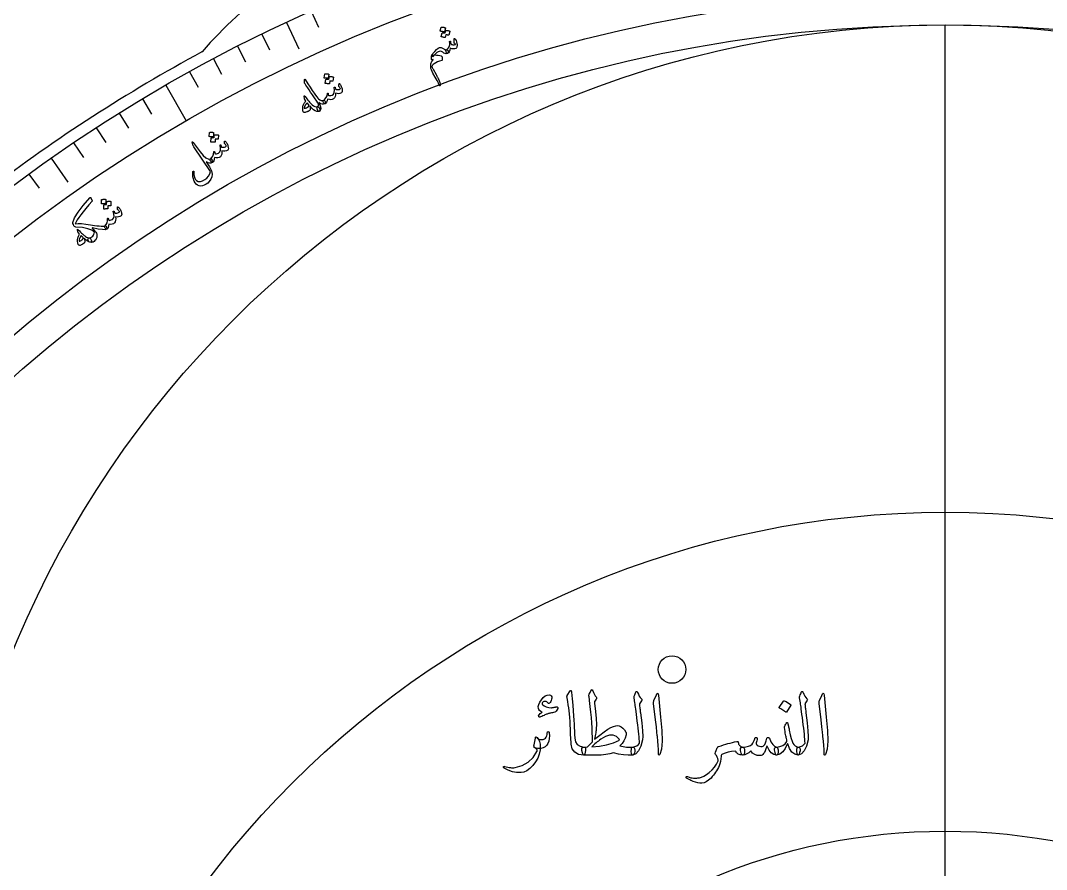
# Model space of a CAD drawing. Header units: millimetres. Extents: x -91 to 91, y -91 to 116.
# Drawn here: x -53.7 to 5.9, y 32.9 to 82.2 of the extents above; entities that cross this region are included whole.
import ezdxf

# ---------------------------------------------------------------- set-up
doc = ezdxf.new("R2010")
doc.units = ezdxf.units.MM
for name, color, linetype in [('CUT_OUTER', 1, 'Continuous'), ('ENGRAVE', 7, 'Continuous'), ('ENGRAVE_FINE', 8, 'Continuous'), ('TEXT', 5, 'Continuous')]:
    doc.layers.add(name, color=color, linetype=linetype)

msp = doc.modelspace()

# ---------------------------------------------------------------- linework, layer by layer
at = {"layer": 'CUT_OUTER'}
msp.add_lwpolyline([(-43.1771, 80.3324), (-43.1645, 80.3409), (-43.1528, 80.3506)], dxfattribs=at)
for centre, radius, start, end in [((-24.3827, 64.0865), 24.8362, 126.048222, 139.091352), ((1.782, -2.8748), 94.5767, 118.383549, 127.30223)]:
    msp.add_arc(centre, radius, start, end, dxfattribs=at)
at = {"layer": 'ENGRAVE'}
for points in [[(-38.2621, 82.0534), (-37.543, 80.5111)], [(0, -81.9), (0, 81.9)], [(0, -81.9), (0, 81.9)], [(-45.268, 78.4064), (-44.0768, 76.3432)], [(-51.9293, 74.1627), (-50.9532, 72.7687)]]:
    msp.add_lwpolyline(points, dxfattribs=at)
for centre, radius in [((0, 0), 90.5359), ((0, 0), 88.1535), ((0, 0), 83.7291), ((0, 0), 81.9), ((0, 23.4034), 58.4966), ((0, 0), 53.6109), ((-15.8684, 44.4789), 0.8), ((0, 0), 35.0931)]:
    msp.add_circle(centre, radius, dxfattribs=at)
at = {"layer": 'ENGRAVE_FINE'}
for points in [[(-36.8243, 82.7087), (-36.409, 81.7759)], [(-39.6883, 81.3731), (-39.2407, 80.4554)], [(-41.1024, 80.6681), (-40.6389, 79.7583)], [(-42.504, 79.9385), (-42.0247, 79.0369)], [(-43.8927, 79.1845), (-43.3977, 78.2915)], [(-46.6294, 77.6044), (-46.1036, 76.7292)], [(-47.9767, 76.7788), (-47.4357, 75.9129)], [(-49.3094, 75.9298), (-48.7533, 75.0735)], [(-50.627, 75.0577), (-50.0561, 74.2112)], [(-53.2157, 73.2451), (-52.6155, 72.4191)]]:
    msp.add_lwpolyline(points, dxfattribs=at)
at = {"layer": 'TEXT'}
for points in [[(-29.2686, 81.7672), (-29.2666, 81.7713), (-29.263, 81.7746), (-29.2578, 81.7771), (-29.2509, 81.7789), (-29.2238, 81.7786), (-29.1972, 81.7772), (-29.1711, 81.7745), (-29.1453, 81.7707), (-29.1198, 81.7656), (-29.0944, 81.7591), (-29.069, 81.7513), (-29.0436, 81.7421), (-29.0367, 81.7379), (-29.0323, 81.7332), (-29.0304, 81.728), (-29.0311, 81.7222), (-29.0824, 81.4986), (-29.0855, 81.4938), (-29.0908, 81.4915), (-29.0984, 81.4919), (-29.1083, 81.4947), (-29.1168, 81.4971), (-29.1301, 81.5005), (-29.1482, 81.5048), (-29.1711, 81.5101), (-29.1991, 81.5163), (-29.2324, 81.5233), (-29.2712, 81.531), (-29.3154, 81.5395), (-29.3215, 81.5413), (-29.3253, 81.5441), (-29.3265, 81.5477), (-29.3254, 81.5521)], [(-29.0124, 81.5776), (-29.0104, 81.5816), (-29.0068, 81.5849), (-29.0016, 81.5875), (-28.9947, 81.5892), (-28.9678, 81.5889), (-28.9412, 81.5873), (-28.9151, 81.5846), (-28.8895, 81.5807), (-28.8641, 81.5755), (-28.8387, 81.5689), (-28.8134, 81.561), (-28.7881, 81.5518), (-28.7825, 81.5481), (-28.779, 81.5435), (-28.7775, 81.5378), (-28.778, 81.531), (-28.8295, 81.3076), (-28.8318, 81.3041), (-28.8365, 81.3025), (-28.8435, 81.3027), (-28.8529, 81.3047), (-28.8591, 81.3062), (-28.8688, 81.3085), (-28.8821, 81.3116), (-28.8988, 81.3154), (-28.919, 81.3199), (-28.9426, 81.3248), (-28.9696, 81.3303), (-29, 81.3361), (-29.0364, 81.1718), (-29.0395, 81.167), (-29.0448, 81.1647), (-29.0524, 81.1651), (-29.0622, 81.168), (-29.0707, 81.1703), (-29.084, 81.1737), (-29.102, 81.178), (-29.1248, 81.1834), (-29.1527, 81.1896), (-29.186, 81.1966), (-29.2247, 81.2043), (-29.2687, 81.2128), (-29.2738, 81.215), (-29.2767, 81.218), (-29.2776, 81.2218), (-29.2763, 81.2263), (-29.2201, 81.4412), (-29.2181, 81.4453), (-29.2145, 81.4486), (-29.2093, 81.4512), (-29.2024, 81.453), (-29.1834, 81.4528), (-29.1643, 81.4521), (-29.1452, 81.4509), (-29.1261, 81.4492), (-29.1071, 81.4468), (-29.0883, 81.4435), (-29.0697, 81.4392), (-29.0512, 81.4341)], [(-28.5254, 81.0911), (-28.5247, 81.1022), (-28.5214, 81.1087), (-28.5155, 81.1108), (-28.5071, 81.1084), (-28.4539, 81.0694), (-28.4112, 81.0085), (-28.3792, 80.9257), (-28.3576, 80.821), (-28.3534, 80.7741), (-28.3529, 80.7289), (-28.3559, 80.6855), (-28.3627, 80.6439), (-28.3725, 80.6058), (-28.3833, 80.5766), (-28.3952, 80.556), (-28.4082, 80.5442), (-28.4893, 80.5179), (-28.5728, 80.5116), (-28.6587, 80.5253), (-28.7471, 80.559), (-28.7705, 80.4406), (-28.8055, 80.3495), (-28.8522, 80.2856), (-28.9106, 80.2489), (-28.9208, 80.2488), (-28.9324, 80.2552), (-28.9453, 80.2683), (-28.9597, 80.288), (-28.9945, 80.3541), (-29.0108, 80.4055), (-29.0087, 80.4423), (-28.9882, 80.4644), (-28.929, 80.498), (-28.8799, 80.5364), (-28.841, 80.5796), (-28.8121, 80.6276), (-28.7924, 80.6845), (-28.781, 80.7542), (-28.7779, 80.8369), (-28.783, 80.9325), (-28.7822, 80.9445), (-28.7784, 80.9537), (-28.7716, 80.9604), (-28.7618, 80.9643), (-28.7508, 80.9651), (-28.7424, 80.9611), (-28.7368, 80.9525), (-28.734, 80.9391), (-28.7269, 80.8875), (-28.7193, 80.8464), (-28.711, 80.8161), (-28.7022, 80.7965), (-28.6897, 80.7842), (-28.6698, 80.7736), (-28.6423, 80.7646), (-28.6073, 80.7572), (-28.5669, 80.7535), (-28.5255, 80.7545), (-28.483, 80.7602), (-28.4395, 80.7706), (-28.4394, 80.7706), (-28.4389, 80.7708), (-28.4382, 80.7711), (-28.4371, 80.7714), (-28.4363, 80.7743), (-28.4377, 80.7787), (-28.4413, 80.7846), (-28.4472, 80.7922), (-28.4566, 80.8017), (-28.4708, 80.8135), (-28.49, 80.8277), (-28.514, 80.8442), (-28.5183, 80.8472), (-28.5214, 80.8517), (-28.5233, 80.8576), (-28.524, 80.8649)], [(-29.3743, 80.5898), (-29.3273, 80.5962), (-29.2703, 80.585), (-29.2031, 80.556), (-29.1259, 80.5094), (-29.0859, 80.4855), (-29.0508, 80.4696), (-29.0206, 80.4617), (-28.9954, 80.4618), (-28.9347, 80.4603), (-28.8949, 80.4317), (-28.876, 80.3759), (-28.8781, 80.2931), (-28.882, 80.2774), (-28.89, 80.2644), (-28.9019, 80.2541), (-28.9177, 80.2463), (-28.9791, 80.235), (-29.0441, 80.244), (-29.1128, 80.2732), (-29.1852, 80.3228), (-29.2485, 80.3619), (-29.3152, 80.3777), (-29.3853, 80.3702), (-29.4587, 80.3394), (-29.495, 80.318), (-29.5297, 80.2944), (-29.5627, 80.2687), (-29.5942, 80.2408), (-29.6236, 80.2109), (-29.6508, 80.1792), (-29.6758, 80.1455), (-29.6986, 80.1099), (-29.7202, 80.0819), (-29.7427, 80.065), (-29.766, 80.0595), (-29.7901, 80.0651), (-29.8124, 80.0773), (-29.8271, 80.09), (-29.8342, 80.1032), (-29.8337, 80.1168), (-29.8259, 80.1356), (-29.8106, 80.162), (-29.7875, 80.196), (-29.7567, 80.2377), (-29.6497, 80.3699), (-29.5502, 80.4726), (-29.4583, 80.5459), (-29.3743, 80.5898)], [(-29.8426, 79.9233), (-29.8425, 80.0007), (-29.8396, 80.0602), (-29.8341, 80.1017), (-29.8259, 80.1251), (-29.8051, 80.1396), (-29.7656, 80.1502), (-29.7073, 80.1569), (-29.6304, 80.1596), (-29.5404, 80.1569), (-29.4509, 80.1471), (-29.3619, 80.1303), (-29.2735, 80.1064), (-29.2497, 80.0958), (-29.2326, 80.0793), (-29.2221, 80.0571), (-29.2183, 80.029), (-29.2168, 80.0001), (-29.2158, 79.9744), (-29.2153, 79.9519), (-29.2153, 79.9325), (-29.2156, 79.9167), (-29.2159, 79.9046), (-29.2162, 79.8962), (-29.2165, 79.8915), (-29.2196, 79.8692), (-29.2256, 79.8522), (-29.2346, 79.8406), (-29.2466, 79.8344), (-29.3739, 79.8003), (-29.4899, 79.7577), (-29.5947, 79.7065), (-29.6882, 79.6468), (-29.7369, 79.6089), (-29.7762, 79.5705), (-29.8061, 79.5314), (-29.8267, 79.4917), (-29.8254, 79.4859), (-29.8216, 79.4763), (-29.8155, 79.4631), (-29.8069, 79.4461), (-29.796, 79.4255), (-29.7827, 79.4012), (-29.767, 79.3732), (-29.7489, 79.3415), (-29.5704, 79.0224), (-29.5449, 78.9781), (-29.5213, 78.9366), (-29.4995, 78.8979), (-29.4797, 78.8621), (-29.462, 78.8292), (-29.4466, 78.7994), (-29.4335, 78.7726), (-29.4228, 78.7489), (-29.3838, 78.6556), (-29.3547, 78.5685), (-29.3356, 78.4875), (-29.3263, 78.4127), (-29.3281, 78.3979), (-29.3325, 78.3866), (-29.3395, 78.3787), (-29.3491, 78.3743), (-29.3637, 78.3744), (-29.3765, 78.3837), (-29.3874, 78.4022), (-29.3965, 78.4299), (-29.4352, 78.5314), (-29.5081, 78.6782), (-29.6155, 78.8701), (-29.7574, 79.1072), (-29.8076, 79.2019), (-29.845, 79.2918), (-29.8695, 79.3771), (-29.8812, 79.4577), (-29.8829, 79.4953), (-29.8833, 79.5313), (-29.8824, 79.5655), (-29.8801, 79.5981), (-29.8765, 79.6288), (-29.8714, 79.6574), (-29.8648, 79.6841), (-29.8569, 79.7087), (-29.8463, 79.7325), (-29.8344, 79.7559), (-29.8211, 79.7787), (-29.8064, 79.801), (-29.7906, 79.8228), (-29.7737, 79.8444), (-29.7559, 79.8656), (-29.7371, 79.8866), (-29.7391, 79.8872), (-29.7416, 79.8876), (-29.7447, 79.8878), (-29.7484, 79.8878), (-29.7527, 79.8876), (-29.7576, 79.8871), (-29.7631, 79.8864), (-29.7691, 79.8855), (-29.7748, 79.886), (-29.7806, 79.8863), (-29.7864, 79.8864), (-29.7924, 79.8863), (-29.7985, 79.8862), (-29.8048, 79.8861), (-29.8113, 79.8862), (-29.818, 79.8863), (-29.8289, 79.8892), (-29.8366, 79.8963), (-29.8412, 79.9077), (-29.8426, 79.9233)], [(-36.4757, 77.0462), (-36.4831, 77.0916), (-36.4826, 77.126), (-36.4741, 77.1494), (-36.4575, 77.1618), (-36.4316, 77.1717), (-36.412, 77.1826), (-36.3988, 77.1942), (-36.3919, 77.2068), (-36.3908, 77.2511), (-36.4082, 77.3096), (-36.4441, 77.3822), (-36.4986, 77.4688), (-36.6337, 77.6679), (-36.7539, 77.8451), (-36.8592, 78.0005), (-36.9495, 78.1341), (-37.025, 78.2458), (-37.0858, 78.3357), (-37.1317, 78.4037), (-37.1629, 78.4498), (-37.182, 78.481), (-37.1962, 78.508), (-37.2055, 78.5305), (-37.2098, 78.5487), (-37.2151, 78.6926), (-37.2082, 78.7294), (-37.1983, 78.7477), (-37.1852, 78.7473), (-37.1691, 78.7284), (-37.0172, 78.4915), (-36.8813, 78.2827), (-36.7614, 78.1021), (-36.6573, 77.9497), (-36.5694, 77.8252), (-36.4977, 77.7284), (-36.4422, 77.6593), (-36.4029, 77.6179), (-36.3224, 77.5572), (-36.2478, 77.5219), (-36.1792, 77.5118), (-36.1164, 77.527), (-36.0965, 77.5316), (-36.0758, 77.527), (-36.0544, 77.5133), (-36.0322, 77.4904), (-36.0158, 77.4674), (-36.0037, 77.4426), (-35.9961, 77.4162), (-35.993, 77.388), (-35.9944, 77.3628), (-35.9993, 77.3429), (-36.0077, 77.3285), (-36.0197, 77.3194), (-36.1061, 77.2942), (-36.1954, 77.2977), (-36.2878, 77.3299), (-36.3833, 77.3909), (-36.3076, 77.2152), (-36.2735, 77.0755), (-36.281, 76.9718), (-36.3301, 76.9039), (-36.3463, 76.8938), (-36.3615, 76.8877), (-36.3758, 76.8855), (-36.3892, 76.8872), (-36.4043, 76.8936), (-36.418, 76.9053), (-36.4303, 76.9221), (-36.4413, 76.9442), (-36.4461, 76.9573), (-36.4509, 76.9703), (-36.4556, 76.9831), (-36.4602, 76.9958), (-36.4646, 77.0084), (-36.4686, 77.021), (-36.4723, 77.0336), (-36.4757, 77.0462)], [(-36.0418, 79.0579), (-36.0402, 79.0621), (-36.0368, 79.0657), (-36.0318, 79.0687), (-36.0251, 79.0711), (-35.9981, 79.073), (-35.9715, 79.0738), (-35.9452, 79.0734), (-35.9192, 79.0717), (-35.8934, 79.0688), (-35.8675, 79.0644), (-35.8415, 79.0588), (-35.8154, 79.0517), (-35.8081, 79.0482), (-35.8034, 79.0439), (-35.8011, 79.0388), (-35.8012, 79.033), (-35.8337, 78.8058), (-35.8364, 78.8008), (-35.8415, 78.7981), (-35.8491, 78.7978), (-35.8592, 78.7998), (-35.8679, 78.8015), (-35.8814, 78.8037), (-35.8998, 78.8065), (-35.9231, 78.8099), (-35.9515, 78.8137), (-35.9853, 78.8179), (-36.0246, 78.8223), (-36.0694, 78.827), (-36.0757, 78.8283), (-36.0796, 78.8307), (-36.0812, 78.8342), (-36.0804, 78.8388)], [(-35.7705, 78.8904), (-35.7689, 78.8947), (-35.7656, 78.8983), (-35.7606, 78.9012), (-35.7539, 78.9036), (-35.727, 78.9054), (-35.7004, 78.9061), (-35.6742, 78.9056), (-35.6483, 78.9039), (-35.6225, 78.9008), (-35.5967, 78.8964), (-35.5707, 78.8907), (-35.5447, 78.8836), (-35.5389, 78.8804), (-35.535, 78.8761), (-35.533, 78.8705), (-35.533, 78.8637), (-35.5656, 78.6368), (-35.5676, 78.6331), (-35.5721, 78.6311), (-35.5791, 78.6307), (-35.5886, 78.632), (-35.595, 78.6329), (-35.6049, 78.6344), (-35.6183, 78.6363), (-35.6353, 78.6388), (-35.6558, 78.6415), (-35.6797, 78.6445), (-35.7071, 78.6476), (-35.7379, 78.6509), (-35.7605, 78.484), (-35.7631, 78.479), (-35.7682, 78.4763), (-35.7758, 78.476), (-35.7859, 78.4781), (-35.7945, 78.4797), (-35.808, 78.4819), (-35.8264, 78.4848), (-35.8496, 78.4882), (-35.8779, 78.492), (-35.9117, 78.4962), (-35.9509, 78.5006), (-35.9955, 78.5054), (-36.0007, 78.5072), (-36.0039, 78.5099), (-36.0051, 78.5136), (-36.0042, 78.5182), (-35.9661, 78.7371), (-35.9645, 78.7413), (-35.9612, 78.7449), (-35.9562, 78.7479), (-35.9495, 78.7503), (-35.9305, 78.7517), (-35.9114, 78.7526), (-35.8923, 78.753), (-35.8731, 78.7529), (-35.854, 78.7521), (-35.8349, 78.7504), (-35.816, 78.7477), (-35.7972, 78.7442)], [(-35.2024, 78.4905), (-35.1989, 78.4963), (-35.1924, 78.4978), (-35.183, 78.4951), (-35.1706, 78.4881), (-35.1543, 78.4741), (-35.1368, 78.4516), (-35.1179, 78.4207), (-35.0976, 78.3813), (-35.0763, 78.3358), (-35.0588, 78.29), (-35.0449, 78.2439), (-35.0348, 78.1975), (-35.0236, 78.1035), (-35.0257, 78.0314), (-35.0411, 77.9813), (-35.0698, 77.953), (-35.1533, 77.9212), (-35.2382, 77.9085), (-35.3246, 77.9149), (-35.4124, 77.9406), (-35.4168, 77.8353), (-35.4378, 77.7452), (-35.4753, 77.6702), (-35.5294, 77.6103), (-35.5971, 77.5716), (-35.6768, 77.5566), (-35.7686, 77.5655), (-35.8725, 77.5981), (-35.8967, 77.4949), (-35.9296, 77.4139), (-35.9714, 77.355), (-36.022, 77.3183), (-36.0361, 77.3195), (-36.0556, 77.3335), (-36.0805, 77.3606), (-36.1106, 77.4005), (-36.1345, 77.4428), (-36.1439, 77.4777), (-36.1386, 77.5055), (-36.1187, 77.5259), (-36.0238, 77.5994), (-35.9525, 77.6894), (-35.9049, 77.7961), (-35.8808, 77.9194), (-35.8796, 77.9261), (-35.8773, 77.9316), (-35.8741, 77.9357), (-35.87, 77.9384), (-35.8642, 77.9404), (-35.8585, 77.9409), (-35.8528, 77.94), (-35.8472, 77.9377), (-35.8393, 77.9263), (-35.8347, 77.9028), (-35.8333, 77.8674), (-35.8351, 77.82), (-35.7959, 77.8022), (-35.7462, 77.7986), (-35.6859, 77.8093), (-35.6151, 77.8342), (-35.5385, 77.8907), (-35.4908, 77.9825), (-35.4719, 78.1097), (-35.4819, 78.2724), (-35.4825, 78.2807), (-35.4816, 78.2872), (-35.4792, 78.2919), (-35.4753, 78.2949), (-35.4685, 78.2973), (-35.4621, 78.2981), (-35.456, 78.2974), (-35.4502, 78.2951), (-35.4447, 78.2906), (-35.4403, 78.2856), (-35.4371, 78.2801), (-35.4351, 78.274), (-35.4142, 78.1662), (-35.3762, 78.1544), (-35.334, 78.148), (-35.2876, 78.1469), (-35.2371, 78.1513), (-35.1901, 78.1604), (-35.1568, 78.1727), (-35.1371, 78.1884), (-35.1312, 78.2073), (-35.1365, 78.2296), (-35.1518, 78.258), (-35.1772, 78.2923), (-35.2126, 78.3325), (-35.216, 78.3468), (-35.2155, 78.3779), (-35.211, 78.4258), (-35.2024, 78.4905)], [(-36.7699, 77.2643), (-36.691, 77.1995), (-36.6126, 77.1608), (-36.5348, 77.1483), (-36.4575, 77.1618), (-36.4359, 77.1646), (-36.4145, 77.1582), (-36.3933, 77.1425), (-36.3723, 77.1176), (-36.3632, 77.1034), (-36.3545, 77.0887), (-36.3462, 77.0734), (-36.3384, 77.0576), (-36.3314, 77.0412), (-36.3255, 77.0243), (-36.3207, 77.0068), (-36.3171, 76.9888), (-36.3132, 76.9583), (-36.3137, 76.9342), (-36.3185, 76.9164), (-36.3278, 76.905), (-36.3659, 76.887), (-36.4058, 76.8765), (-36.4476, 76.8737), (-36.4912, 76.8783), (-36.5885, 76.9147), (-36.6901, 76.9817), (-36.796, 77.0794), (-36.9061, 77.2078), (-36.8867, 77.1099), (-36.8817, 77.0333), (-36.8911, 76.978), (-36.9148, 76.9441), (-36.9309, 76.9324), (-36.9483, 76.9209), (-36.9669, 76.9095), (-36.9868, 76.8982), (-37.0082, 76.8868), (-37.0311, 76.8755), (-37.0555, 76.864), (-37.0815, 76.8525), (-37.1301, 76.833), (-37.1686, 76.8204), (-37.1972, 76.8147), (-37.2157, 76.8159), (-37.2513, 76.8287), (-37.2778, 76.8467), (-37.2951, 76.8697), (-37.3033, 76.8979), (-37.3138, 76.9933), (-37.319, 77.0685), (-37.319, 77.1236), (-37.3139, 77.1586), (-37.3022, 77.1964), (-37.2873, 77.2351), (-37.2692, 77.2745), (-37.248, 77.3148), (-37.2236, 77.3558), (-37.196, 77.3977), (-37.1653, 77.4403), (-37.1313, 77.4838), (-37.1891, 77.569), (-37.1955, 77.5795), (-37.2013, 77.5892), (-37.2066, 77.5982), (-37.2113, 77.6063), (-37.2151, 77.6138), (-37.2179, 77.6208), (-37.2195, 77.6273), (-37.2199, 77.6332), (-37.2255, 77.7632), (-37.223, 77.782), (-37.213, 77.7861), (-37.1957, 77.7753), (-37.1709, 77.7498), (-37.1198, 77.6772), (-37.0689, 77.6082), (-37.018, 77.5425), (-36.9673, 77.4804), (-36.9169, 77.4216), (-36.8672, 77.366), (-36.8182, 77.3135), (-36.7699, 77.2643)], [(-37.0512, 77.3754), (-37.0652, 77.3627), (-37.0795, 77.3491), (-37.0941, 77.3347), (-37.109, 77.3195), (-37.1239, 77.303), (-37.1383, 77.2849), (-37.1523, 77.2653), (-37.1659, 77.2441), (-37.1791, 77.2231), (-37.1907, 77.2018), (-37.2008, 77.1802), (-37.2093, 77.1583), (-37.216, 77.1361), (-37.221, 77.1138), (-37.224, 77.0913), (-37.2252, 77.0686), (-37.1617, 77.0701), (-37.0968, 77.0902), (-37.0307, 77.1289), (-36.9633, 77.1861), (-36.9553, 77.2003), (-36.9534, 77.2184), (-36.9575, 77.2402), (-36.9677, 77.2658)], [(-42.7355, 75.6494), (-42.7343, 75.6538), (-42.7313, 75.6576), (-42.7265, 75.6611), (-42.72, 75.664), (-42.6933, 75.6683), (-42.6668, 75.6714), (-42.6406, 75.6732), (-42.6146, 75.6738), (-42.5886, 75.6731), (-42.5624, 75.671), (-42.536, 75.6676), (-42.5094, 75.6628), (-42.5019, 75.66), (-42.4968, 75.6561), (-42.494, 75.6512), (-42.4937, 75.6454), (-42.5064, 75.4163), (-42.5086, 75.411), (-42.5135, 75.4079), (-42.5211, 75.4069), (-42.5313, 75.4081), (-42.5401, 75.409), (-42.5538, 75.41), (-42.5724, 75.4113), (-42.5958, 75.4126), (-42.6245, 75.414), (-42.6585, 75.4152), (-42.6981, 75.4162), (-42.7431, 75.417), (-42.7494, 75.4178), (-42.7536, 75.4199), (-42.7554, 75.4232), (-42.7551, 75.4278)], [(-43.2776, 74.5294), (-43.101, 74.3156), (-42.9347, 74.1781), (-42.7787, 74.1168), (-42.633, 74.1318), (-42.6192, 74.125), (-42.6041, 74.1044), (-42.5875, 74.0699), (-42.5696, 74.0215), (-42.557, 73.9825), (-42.5518, 73.9524), (-42.5539, 73.9314), (-42.5634, 73.9193), (-42.6446, 73.8872), (-42.7302, 73.8818), (-42.8205, 73.9031), (-42.9154, 73.951), (-42.7345, 73.6661), (-42.6199, 73.4281), (-42.5713, 73.237), (-42.5886, 73.0929), (-42.6622, 72.9441), (-42.7431, 72.8205), (-42.8314, 72.7223), (-42.9272, 72.6494), (-43.0332, 72.5942), (-43.1364, 72.5616), (-43.2367, 72.5517), (-43.3343, 72.5644), (-43.4246, 72.5997), (-43.5033, 72.6576), (-43.5703, 72.738), (-43.6256, 72.841), (-43.6481, 72.9002), (-43.6667, 72.9617), (-43.6813, 73.0256), (-43.692, 73.0919), (-43.6985, 73.1606), (-43.7008, 73.2319), (-43.6989, 73.3056), (-43.6926, 73.3819), (-43.6903, 73.3911), (-43.6865, 73.3989), (-43.6812, 73.4054), (-43.6743, 73.4106), (-43.6677, 73.4134), (-43.6609, 73.4141), (-43.654, 73.4127), (-43.6469, 73.4092), (-43.6407, 73.4034), (-43.6365, 73.3954), (-43.6342, 73.385), (-43.6339, 73.3725), (-43.6313, 73.1983), (-43.6055, 73.0568), (-43.5569, 72.9479), (-43.4854, 72.8714), (-43.379, 72.8198), (-43.2615, 72.8114), (-43.1329, 72.8461), (-42.993, 72.9238), (-42.8826, 73.0153), (-42.7918, 73.1246), (-42.7207, 73.2516), (-42.6692, 73.3964), (-43.6457, 74.8305), (-43.6689, 74.8649), (-43.6869, 74.8949), (-43.6998, 74.9205), (-43.7076, 74.9417), (-43.7422, 75.0983), (-43.7326, 75.119), (-43.7177, 75.1229), (-43.6975, 75.11), (-43.672, 75.0803)], [(-41.8503, 75.1567), (-41.8473, 75.1627), (-41.8409, 75.1648), (-41.8313, 75.1629), (-41.8183, 75.157), (-41.801, 75.1445), (-41.7815, 75.1236), (-41.76, 75.0944), (-41.7364, 75.0569), (-41.7113, 75.0134), (-41.6898, 74.9693), (-41.6721, 74.9246), (-41.658, 74.8792), (-41.6387, 74.7866), (-41.6346, 74.7146), (-41.6456, 74.6633), (-41.6717, 74.6327), (-41.7522, 74.5937), (-41.8357, 74.5737), (-41.9223, 74.5727), (-42.0119, 74.5907), (-42.0073, 74.4854), (-42.0204, 74.3938), (-42.0513, 74.3159), (-42.1, 74.2515), (-42.1641, 74.2071), (-42.2423, 74.1853), (-42.3345, 74.1862), (-42.4408, 74.2097), (-42.456, 74.1048), (-42.4818, 74.0213), (-42.5183, 73.959), (-42.5656, 73.9181), (-42.5797, 73.918), (-42.6004, 73.9303), (-42.6274, 73.9551), (-42.661, 73.9923), (-42.6884, 74.0323), (-42.7007, 74.0664), (-42.6979, 74.0944), (-42.6799, 74.1166), (-42.5916, 74.1979), (-42.5284, 74.2938), (-42.4901, 74.4042), (-42.4768, 74.5291), (-42.4761, 74.5359), (-42.4744, 74.5415), (-42.4715, 74.5459), (-42.4677, 74.549), (-42.4621, 74.5514), (-42.4564, 74.5525), (-42.4507, 74.5521), (-42.4449, 74.5502), (-42.4361, 74.5395), (-42.4294, 74.5166), (-42.425, 74.4814), (-42.4226, 74.434), (-42.3821, 74.4196), (-42.3322, 74.4204), (-42.2731, 74.4362), (-42.2047, 74.4671), (-42.1333, 74.5301), (-42.0937, 74.6257), (-42.0859, 74.7541), (-42.1099, 74.9152), (-42.1112, 74.9234), (-42.1109, 74.93), (-42.1089, 74.9349), (-42.1053, 74.9382), (-42.0987, 74.9412), (-42.0923, 74.9426), (-42.0862, 74.9424), (-42.0803, 74.9406), (-42.0744, 74.9366), (-42.0696, 74.932), (-42.0659, 74.9268), (-42.0633, 74.9209), (-42.0332, 74.8152), (-41.9943, 74.8068), (-41.9518, 74.8041), (-41.9055, 74.807), (-41.8555, 74.8157), (-41.8095, 74.8288), (-41.7774, 74.844), (-41.7591, 74.8613), (-41.7548, 74.8807), (-41.7621, 74.9025), (-41.7798, 74.9294), (-41.808, 74.9614), (-41.8467, 74.9984), (-41.8514, 75.0124), (-41.8536, 75.0434), (-41.8532, 75.0915), (-41.8503, 75.1567)], [(-42.4508, 75.506), (-42.4496, 75.5104), (-42.4466, 75.5142), (-42.4418, 75.5176), (-42.4354, 75.5205), (-42.4087, 75.5247), (-42.3823, 75.5277), (-42.3561, 75.5295), (-42.3302, 75.53), (-42.3042, 75.5292), (-42.2781, 75.527), (-42.2518, 75.5235), (-42.2252, 75.5187), (-42.2192, 75.5161), (-42.2149, 75.5121), (-42.2125, 75.5067), (-42.2118, 75.5), (-42.2247, 75.2711), (-42.2264, 75.2672), (-42.2307, 75.2648), (-42.2377, 75.2638), (-42.2473, 75.2642), (-42.2537, 75.2646), (-42.2636, 75.2653), (-42.2772, 75.266), (-42.2944, 75.267), (-42.315, 75.2679), (-42.3391, 75.2688), (-42.3667, 75.2696), (-42.3976, 75.2702), (-42.4057, 75.102), (-42.4079, 75.0968), (-42.4127, 75.0937), (-42.4203, 75.0927), (-42.4305, 75.0939), (-42.4393, 75.0948), (-42.4529, 75.0958), (-42.4714, 75.097), (-42.4948, 75.0984), (-42.5234, 75.0998), (-42.5574, 75.101), (-42.5968, 75.1021), (-42.6417, 75.103), (-42.647, 75.1043), (-42.6504, 75.1067), (-42.6519, 75.1103), (-42.6514, 75.115), (-42.6324, 75.3364), (-42.6312, 75.3407), (-42.6282, 75.3446), (-42.6235, 75.348), (-42.617, 75.3509), (-42.5982, 75.354), (-42.5793, 75.3566), (-42.5603, 75.3586), (-42.5411, 75.3602), (-42.522, 75.361), (-42.5029, 75.361), (-42.4838, 75.3599), (-42.4647, 75.358)], [(-49.6686, 71.8811), (-49.6624, 71.8848), (-49.6563, 71.8873), (-49.6506, 71.8883), (-49.6451, 71.8881), (-49.6372, 71.886), (-49.6298, 71.8808), (-49.6231, 71.8725), (-49.617, 71.8611), (-49.5406, 71.7004), (-49.538, 71.6923), (-49.5382, 71.6843), (-49.5411, 71.6763), (-49.5468, 71.6683), (-49.7427, 71.4497), (-49.9177, 71.2466), (-50.0719, 71.0591), (-50.2055, 70.8874), (-50.3184, 70.7318), (-50.4108, 70.5923), (-50.4827, 70.4691), (-50.5343, 70.3622), (-50.3656, 70.3749), (-50.1605, 70.3692), (-49.9191, 70.3447), (-49.6416, 70.3012), (-49.5265, 70.2825), (-49.4052, 70.2646), (-49.2776, 70.2475), (-49.1438, 70.2311), (-49.0207, 70.2187), (-48.9254, 70.2136), (-48.8578, 70.216), (-48.8179, 70.2257), (-48.7758, 70.2341), (-48.7394, 70.2151), (-48.7089, 70.1689), (-48.6841, 70.0955), (-48.68, 70.074), (-48.6791, 70.0572), (-48.6815, 70.0451), (-48.6871, 70.0377), (-48.7833, 70.0122), (-48.9536, 70.0179), (-49.1981, 70.0543), (-49.5174, 70.1209), (-49.5325, 70.1194), (-49.5411, 70.1159), (-49.5432, 70.1103), (-49.5388, 70.1027), (-49.4562, 70.015), (-49.3885, 69.9362), (-49.3357, 69.8664), (-49.2978, 69.8055), (-49.2821, 69.76), (-49.2721, 69.7154), (-49.2679, 69.6718), (-49.2694, 69.6293), (-49.2819, 69.5559), (-49.3046, 69.4897), (-49.3373, 69.4308), (-49.3802, 69.379), (-49.4352, 69.3308), (-49.4911, 69.2984), (-49.5477, 69.2818), (-49.6052, 69.2809), (-49.6758, 69.2951), (-49.7288, 69.3199), (-49.7642, 69.3554), (-49.782, 69.4016), (-49.7872, 69.46), (-49.7792, 69.5022), (-49.7579, 69.528), (-49.7234, 69.5375), (-49.6671, 69.5454), (-49.6137, 69.565), (-49.5631, 69.5961), (-49.5154, 69.6389), (-49.4744, 69.6899), (-49.4442, 69.7456), (-49.4247, 69.8062), (-49.416, 69.8716), (-49.5629, 69.983), (-49.7924, 70.0704), (-50.1049, 70.1331), (-50.5006, 70.1701), (-50.533, 70.1764), (-50.5611, 70.1916), (-50.585, 70.2158), (-50.6047, 70.2488), (-50.6371, 70.318), (-50.6591, 70.3728), (-50.6707, 70.4131), (-50.6718, 70.4389), (-50.5674, 70.6995), (-50.3671, 71.0263), (-50.0697, 71.4184), (-49.6736, 71.8746), (-49.6726, 71.8753), (-49.6719, 71.8761), (-49.6714, 71.877), (-49.6711, 71.8778), (-49.6708, 71.8787), (-49.6703, 71.8795), (-49.6696, 71.8803), (-49.6686, 71.8811)], [(-49.0013, 71.7498), (-49.0004, 71.7542), (-48.9978, 71.7583), (-48.9933, 71.7621), (-48.9871, 71.7656), (-48.9609, 71.7722), (-48.9347, 71.7775), (-48.9087, 71.7815), (-48.8829, 71.7843), (-48.8569, 71.7858), (-48.8307, 71.786), (-48.8041, 71.7848), (-48.7772, 71.7823), (-48.7694, 71.7801), (-48.764, 71.7767), (-48.7609, 71.7721), (-48.76, 71.7663), (-48.7533, 71.5369), (-48.755, 71.5315), (-48.7596, 71.528), (-48.7671, 71.5264), (-48.7774, 71.5267), (-48.7862, 71.5268), (-48.7999, 71.5267), (-48.8185, 71.5263), (-48.842, 71.5257), (-48.8707, 71.5246), (-48.9047, 71.5229), (-48.9442, 71.5206), (-48.9891, 71.5176), (-48.9955, 71.5178), (-48.9998, 71.5195), (-49.002, 71.5227), (-49.002, 71.5273)], [(-48.7055, 71.6311), (-48.7046, 71.6355), (-48.7019, 71.6396), (-48.6975, 71.6434), (-48.6913, 71.6468), (-48.6651, 71.6533), (-48.639, 71.6585), (-48.6131, 71.6625), (-48.5873, 71.6652), (-48.5614, 71.6666), (-48.5352, 71.6667), (-48.5086, 71.6654), (-48.4818, 71.6628), (-48.4755, 71.6607), (-48.4709, 71.6571), (-48.468, 71.652), (-48.4668, 71.6453), (-48.4602, 71.4161), (-48.4616, 71.4121), (-48.4657, 71.4094), (-48.4725, 71.4078), (-48.4821, 71.4074), (-48.4885, 71.4073), (-48.4985, 71.407), (-48.5121, 71.4067), (-48.5293, 71.4061), (-48.55, 71.4054), (-48.574, 71.4042), (-48.6015, 71.4026), (-48.6324, 71.4006), (-48.6262, 71.2323), (-48.6279, 71.2269), (-48.6325, 71.2234), (-48.6399, 71.2218), (-48.6502, 71.2221), (-48.659, 71.2223), (-48.6727, 71.2222), (-48.6913, 71.2218), (-48.7147, 71.2212), (-48.7433, 71.2202), (-48.7772, 71.2185), (-48.8166, 71.2162), (-48.8614, 71.2133), (-48.8669, 71.2141), (-48.8705, 71.2163), (-48.8722, 71.2197), (-48.8722, 71.2244), (-48.872, 71.4466), (-48.8712, 71.4511), (-48.8685, 71.4552), (-48.8641, 71.459), (-48.8579, 71.4624), (-48.8394, 71.4671), (-48.8208, 71.4712), (-48.802, 71.4749), (-48.7831, 71.4781), (-48.7641, 71.4806), (-48.745, 71.4821), (-48.7259, 71.4827), (-48.7068, 71.4824)], [(-48.0775, 71.3339), (-48.075, 71.3402), (-48.0688, 71.3428), (-48.0591, 71.3417), (-48.0456, 71.337), (-48.0273, 71.3259), (-48.0061, 71.3068), (-47.9822, 71.2796), (-47.9555, 71.2442), (-47.9268, 71.203), (-47.9017, 71.1608), (-47.8802, 71.1178), (-47.8623, 71.0738), (-47.8353, 70.9831), (-47.825, 70.9117), (-47.8316, 70.8597), (-47.8551, 70.827), (-47.9319, 70.7813), (-48.0134, 70.7543), (-48.0996, 70.746), (-48.1905, 70.7563), (-48.1769, 70.6518), (-48.1822, 70.5594), (-48.2064, 70.4791), (-48.2494, 70.4109), (-48.3096, 70.3611), (-48.3856, 70.3328), (-48.4775, 70.3259), (-48.5855, 70.3403), (-48.5917, 70.2345), (-48.6103, 70.149), (-48.6414, 70.0839), (-48.685, 70.0391), (-48.6992, 70.0378), (-48.7208, 70.0484), (-48.7498, 70.0708), (-48.7864, 70.105), (-48.8171, 70.1425), (-48.8323, 70.1754), (-48.8318, 70.2036), (-48.8158, 70.2272), (-48.7347, 70.3158), (-48.6799, 70.4166), (-48.6511, 70.5298), (-48.6485, 70.6555), (-48.6484, 70.6623), (-48.6471, 70.668), (-48.6446, 70.6726), (-48.641, 70.6761), (-48.6357, 70.679), (-48.6301, 70.6805), (-48.6244, 70.6805), (-48.6185, 70.6792), (-48.6088, 70.6693), (-48.6002, 70.647), (-48.5927, 70.6124), (-48.5864, 70.5653), (-48.5448, 70.5544), (-48.4952, 70.5594), (-48.4376, 70.5802), (-48.3721, 70.6168), (-48.3062, 70.6856), (-48.2749, 70.7842), (-48.278, 70.9128), (-48.3156, 71.0713), (-48.3176, 71.0794), (-48.3178, 71.086), (-48.3163, 71.0911), (-48.313, 71.0947), (-48.3067, 71.0982), (-48.3005, 71.1001), (-48.2943, 71.1004), (-48.2883, 71.0991), (-48.282, 71.0957), (-48.2769, 71.0915), (-48.2728, 71.0866), (-48.2697, 71.081), (-48.2308, 70.9782), (-48.1913, 70.9731), (-48.1486, 70.974), (-48.1028, 70.9809), (-48.0537, 70.9937), (-48.009, 71.0107), (-47.9783, 71.0286), (-47.9616, 71.0474), (-47.9589, 71.067), (-47.968, 71.0881), (-47.9879, 71.1134), (-48.0188, 71.1429), (-48.0605, 71.1765), (-48.0663, 71.1901), (-48.0711, 71.2208), (-48.0749, 71.2687), (-48.0775, 71.3339)], [(-49.7198, 69.5369), (-49.6867, 69.5295), (-49.6563, 69.508), (-49.6287, 69.4723), (-49.6039, 69.4226), (-49.583, 69.3619), (-49.5759, 69.3183), (-49.5826, 69.2918), (-49.6031, 69.2824), (-49.6892, 69.2953), (-49.7866, 69.3395), (-49.8953, 69.4152), (-50.0155, 69.5222), (-49.9841, 69.431), (-49.9687, 69.3583), (-49.9691, 69.3039), (-49.9854, 69.2677), (-49.9984, 69.2542), (-50.0132, 69.2407), (-50.0296, 69.227), (-50.0477, 69.2133), (-50.0673, 69.1994), (-50.0879, 69.185), (-50.1096, 69.1703), (-50.1324, 69.1552), (-50.1741, 69.1306), (-50.2085, 69.1133), (-50.2356, 69.1032), (-50.2555, 69.1004), (-50.2916, 69.1085), (-50.3198, 69.122), (-50.3402, 69.1408), (-50.3527, 69.165), (-50.3763, 69.2584), (-50.3918, 69.3332), (-50.3993, 69.3895), (-50.3988, 69.4273), (-50.3912, 69.4681), (-50.3814, 69.509), (-50.3694, 69.5499), (-50.3553, 69.5908), (-50.3388, 69.632), (-50.3197, 69.6738), (-50.2982, 69.7163), (-50.2741, 69.7593), (-50.3425, 69.8324), (-50.3565, 69.8475), (-50.3672, 69.8624), (-50.3746, 69.8769), (-50.3785, 69.8911), (-50.4019, 70.0154), (-50.401, 70.0335), (-50.392, 70.039), (-50.3748, 70.032), (-50.3493, 70.0125), (-50.28, 69.9419), (-50.2161, 69.8775), (-50.1573, 69.8193), (-50.1039, 69.7673), (-50.0556, 69.7218), (-50.0122, 69.6832), (-49.9737, 69.6514), (-49.9401, 69.6264), (-49.8797, 69.5885), (-49.8229, 69.5609), (-49.7696, 69.5437), (-49.7198, 69.5369)], [(-50.1755, 69.6704), (-50.2379, 69.5803), (-50.2798, 69.4962), (-50.3012, 69.4182), (-50.3023, 69.3463), (-50.2793, 69.3473), (-50.2534, 69.3535), (-50.2246, 69.3649), (-50.1929, 69.3816), (-50.1759, 69.3928), (-50.1592, 69.4048), (-50.1428, 69.4175), (-50.1267, 69.431), (-50.1112, 69.4454), (-50.0964, 69.4611), (-50.0823, 69.4781), (-50.0688, 69.4963), (-50.0582, 69.5239), (-50.0639, 69.5547), (-50.086, 69.5886), (-50.1244, 69.6256), (-50.1439, 69.6413), (-50.159, 69.654), (-50.1695, 69.6637), (-50.1755, 69.6704)], [(-22.683, 41.9938), (-22.7503, 41.9812), (-22.8128, 41.9693), (-22.8704, 41.958), (-22.9232, 41.9473), (-22.9709, 41.937), (-23.013, 41.9267), (-23.0497, 41.9163), (-23.0808, 41.906), (-23.1125, 41.8942), (-23.1506, 41.8795), (-23.1951, 41.8619), (-23.2461, 41.8414), (-23.3036, 41.8177), (-23.3676, 41.7904), (-23.4379, 41.7596), (-23.5148, 41.7252), (-23.5461, 41.7148), (-23.5729, 41.7148), (-23.5952, 41.7252), (-23.613, 41.7458), (-23.6236, 41.7965), (-23.5936, 41.8556), (-23.5229, 41.9231), (-23.4115, 41.999), (-23.4967, 42.0474), (-23.5613, 42.0997), (-23.6052, 42.1559), (-23.6285, 42.216), (-23.633, 42.3293), (-23.6052, 42.4523), (-23.5451, 42.5851), (-23.4528, 42.7275), (-23.3427, 42.855), (-23.2293, 42.9432), (-23.1128, 42.9919), (-22.993, 43.0013), (-22.9261, 42.9845), (-22.8806, 42.9496), (-22.8564, 42.8967), (-22.8535, 42.8256), (-22.8651, 42.7488), (-22.8845, 42.6784), (-22.9116, 42.6144), (-22.9465, 42.557), (-22.9814, 42.5166), (-23.0137, 42.4988), (-23.0434, 42.5037), (-23.0705, 42.5311), (-23.1015, 42.5721), (-23.1376, 42.6022), (-23.179, 42.6212), (-23.2255, 42.6293), (-23.2742, 42.6293), (-23.3172, 42.619), (-23.3543, 42.5983), (-23.3856, 42.5673), (-23.4086, 42.5298), (-23.4153, 42.495), (-23.406, 42.4627), (-23.3805, 42.433), (-23.2849, 42.3623), (-23.1686, 42.3103), (-23.0317, 42.277), (-22.8742, 42.2625), (-22.8604, 42.263), (-22.8451, 42.2644), (-22.8281, 42.2668), (-22.8096, 42.2702), (-22.7894, 42.2743), (-22.7676, 42.2786), (-22.7442, 42.2833), (-22.7192, 42.2883), (-22.692, 42.2933), (-22.6675, 42.298), (-22.6455, 42.3024), (-22.6262, 42.3064), (-22.6091, 42.3098), (-22.5939, 42.3122), (-22.5806, 42.3137), (-22.5693, 42.3141), (-22.548, 42.3119), (-22.5306, 42.3051), (-22.517, 42.2938), (-22.5073, 42.278), (-22.5012, 42.2628), (-22.4983, 42.2483), (-22.4986, 42.2344), (-22.5022, 42.2211), (-22.5522, 42.1275), (-22.599, 42.0584), (-22.6426, 42.0138), (-22.683, 41.9938)], [(-21.784, 43.2338), (-21.774, 43.2493), (-21.7647, 43.2596), (-21.7559, 43.2648), (-21.7479, 43.2648), (-21.7356, 43.258), (-21.7246, 43.2376), (-21.7149, 43.2037), (-21.7065, 43.1563), (-21.6639, 42.7704), (-21.629, 42.4136), (-21.6019, 42.0858), (-21.5825, 41.7872), (-21.5701, 41.5317), (-21.5586, 41.3028), (-21.5482, 41.1003), (-21.5386, 40.9244), (-21.5304, 40.7749), (-21.5238, 40.6518), (-21.5188, 40.5553), (-21.5154, 40.4852), (-21.4695, 40.2753), (-21.3681, 40.121), (-21.2112, 40.0222), (-20.9987, 39.9789), (-20.9396, 39.9634), (-20.9019, 39.9272), (-20.8854, 39.8704), (-20.8902, 39.7929), (-20.9145, 39.6709), (-20.9406, 39.5837), (-20.9687, 39.5314), (-20.9987, 39.5139), (-21.2977, 39.5533), (-21.518, 39.6715), (-21.6594, 39.8685), (-21.722, 40.1442), (-21.7319, 40.2761), (-21.7408, 40.4084), (-21.7487, 40.5409), (-21.7556, 40.6738), (-21.7619, 40.807), (-21.7679, 40.9405), (-21.7735, 41.0744), (-21.7789, 41.2085), (-21.7886, 41.4644), (-21.8021, 41.6948), (-21.8196, 41.8997), (-21.8409, 42.0791), (-21.8661, 42.2513), (-21.8951, 42.4349), (-21.928, 42.6298), (-21.9649, 42.8359), (-21.9697, 42.8731), (-21.9687, 42.907), (-21.962, 42.9377), (-21.9494, 42.9651)], [(-19.2731, 39.6379), (-19.4804, 39.5811), (-19.7149, 39.5398), (-19.9764, 39.5139), (-20.2651, 39.5036), (-20.4099, 39.5017), (-20.5396, 39.501), (-20.654, 39.5017), (-20.7533, 39.5036), (-20.8374, 39.5062), (-20.9064, 39.5088), (-20.9601, 39.5113), (-20.9987, 39.5139), (-21.0191, 39.5252), (-21.0388, 39.5488), (-21.0578, 39.5846), (-21.0762, 39.6327), (-21.1121, 39.7784), (-21.1111, 39.8846), (-21.0733, 39.9515), (-20.9987, 39.9789), (-20.7766, 39.9841), (-20.4924, 40.2889), (-20.4927, 40.5433), (-20.4989, 40.8107), (-20.5108, 41.091), (-20.5286, 41.3842), (-20.5522, 41.69), (-20.5815, 42.008), (-20.6167, 42.3384), (-20.6577, 42.681), (-20.6628, 42.73), (-20.6674, 42.774), (-20.6718, 42.8127), (-20.6758, 42.8463), (-20.6799, 42.8747), (-20.6842, 42.8979), (-20.6889, 42.916), (-20.6939, 42.9289), (-20.6939, 42.978), (-20.6732, 43.0529), (-20.6319, 43.1537), (-20.5699, 43.2803), (-20.5615, 43.2938), (-20.5518, 43.3035), (-20.5409, 43.3093), (-20.5286, 43.3113), (-20.5163, 43.309), (-20.5053, 43.3022), (-20.4957, 43.2909), (-20.4873, 43.2751), (-20.433, 43.1463), (-20.3788, 43.0387), (-20.3245, 42.9525), (-20.2703, 42.8876), (-20.247, 42.8579), (-20.2393, 42.8256), (-20.247, 42.7907), (-20.2703, 42.7533), (-20.3581, 42.6396), (-20.3688, 42.6209), (-20.3749, 42.5957), (-20.3765, 42.5641), (-20.3736, 42.526), (-20.3164, 42.0377), (-20.2793, 41.627), (-20.2622, 41.2938), (-20.2651, 41.038), (-20.269, 40.9923), (-20.2754, 40.9379), (-20.2845, 40.8748), (-20.2961, 40.803), (-20.31, 40.7227), (-20.3258, 40.6344), (-20.3436, 40.538), (-20.3633, 40.4335), (-20.0659, 40.6754), (-19.8092, 40.8688), (-19.5931, 41.0138), (-19.4178, 41.1104), (-19.2657, 41.1727), (-19.1349, 41.2098), (-19.0255, 41.2218), (-18.9373, 41.2085), (-18.822, 41.1604), (-18.719, 41.0832), (-18.6283, 40.977), (-18.5498, 40.8417), (-18.5395, 40.8149), (-18.5343, 40.781), (-18.5343, 40.74), (-18.5395, 40.6919), (-18.5886, 40.5023), (-18.6635, 40.3315), (-18.7642, 40.1794), (-18.8908, 40.0461), (-18.7933, 40.0223), (-18.6971, 40.0028), (-18.6021, 39.9875), (-18.5085, 39.9763), (-18.4162, 39.9697), (-18.3251, 39.9679), (-18.2353, 39.971), (-18.1469, 39.9789), (-18.1139, 39.977), (-18.0874, 39.9608), (-18.0674, 39.9305), (-18.0539, 39.8859), (-18.0367, 39.7926), (-18.0319, 39.7141), (-18.0393, 39.6505), (-18.059, 39.6018), (-18.0858, 39.5633), (-18.1094, 39.5359), (-18.1297, 39.5194), (-18.1469, 39.5139), (-18.4071, 39.5062), (-18.6816, 39.5243), (-18.9703, 39.5682), (-19.2731, 39.6379)], [(-18.0694, 42.9238), (-18.0345, 43.0081), (-18.0074, 43.0749), (-17.988, 43.1243), (-17.9764, 43.1563), (-17.9673, 43.1766), (-17.9557, 43.1911), (-17.9415, 43.1999), (-17.9247, 43.2028), (-17.9056, 43.1995), (-17.8898, 43.1899), (-17.8772, 43.1737), (-17.8679, 43.1511), (-17.8249, 43.0403), (-17.7736, 42.9406), (-17.7138, 42.8518), (-17.6457, 42.774), (-17.6267, 42.7491), (-17.6212, 42.721), (-17.6292, 42.6897), (-17.6509, 42.6551), (-17.7645, 42.495), (-17.7568, 42.4233), (-17.749, 42.3529), (-17.7413, 42.2838), (-17.7335, 42.216), (-17.7258, 42.1495), (-17.718, 42.0842), (-17.7103, 42.0203), (-17.7025, 41.9577), (-17.6312, 41.3777), (-17.5876, 40.9244), (-17.5718, 40.5976), (-17.5837, 40.3974), (-17.6812, 40.0341), (-17.8085, 39.7658), (-17.9654, 39.5924), (-18.152, 39.5139), (-18.1572, 39.5139), (-18.1624, 39.5139), (-18.1675, 39.5139), (-18.1727, 39.5139), (-18.2034, 39.543), (-18.2231, 39.6095), (-18.2318, 39.7135), (-18.2295, 39.8549), (-18.2247, 39.9072), (-18.2101, 39.9453), (-18.1859, 39.9692), (-18.152, 39.9789), (-18.0209, 40.0051), (-17.9118, 40.0525), (-17.8246, 40.1213), (-17.7594, 40.2114), (-17.7637, 40.3196), (-17.7716, 40.4426), (-17.7831, 40.5805), (-17.7981, 40.7332), (-17.8164, 40.9001), (-17.8375, 41.0806), (-17.8616, 41.2747), (-17.8885, 41.4823), (-17.9134, 41.6864), (-17.9363, 41.8698), (-17.9573, 42.0326), (-17.9764, 42.1746), (-17.9928, 42.2961), (-18.0061, 42.3968), (-18.0161, 42.4769), (-18.0229, 42.5363), (-18.0745, 42.8308), (-18.0761, 42.8598), (-18.0758, 42.885), (-18.0736, 42.9063), (-18.0694, 42.9238)], [(-16.7881, 42.9754), (-16.7387, 43.071), (-16.699, 43.1046), (-16.6689, 43.0762), (-16.6486, 42.9858), (-16.5298, 41.72), (-16.459, 40.9431), (-16.4432, 40.3225), (-16.4823, 39.8581), (-16.5763, 39.5501), (-16.5934, 39.5249), (-16.6085, 39.5113), (-16.6218, 39.5094), (-16.6331, 39.5191), (-16.6421, 39.5343), (-16.6486, 39.554), (-16.6525, 39.5782), (-16.6537, 39.6069), (-16.6537, 39.8307), (-16.6641, 40.068), (-16.6847, 40.3189), (-16.7157, 40.5834), (-16.7225, 40.6525), (-16.7429, 40.8391), (-16.7768, 41.1433), (-16.8242, 41.565), (-16.9379, 42.5001), (-16.9405, 42.5499), (-16.9379, 42.5957), (-16.9302, 42.6377), (-16.9172, 42.6758)], [(-8.4546, 42.9238), (-8.4197, 43.0081), (-8.3926, 43.0749), (-8.3732, 43.1243), (-8.3616, 43.1563), (-8.3526, 43.1766), (-8.3409, 43.1911), (-8.3267, 43.1999), (-8.3099, 43.2028), (-8.2909, 43.1995), (-8.2751, 43.1899), (-8.2625, 43.1737), (-8.2531, 43.1511), (-8.2102, 43.0403), (-8.1588, 42.9406), (-8.0991, 42.8518), (-8.0309, 42.774), (-8.0119, 42.7491), (-8.0064, 42.721), (-8.0145, 42.6897), (-8.0361, 42.6551), (-8.1498, 42.495), (-8.142, 42.4233), (-8.1343, 42.3529), (-8.1265, 42.2838), (-8.1188, 42.216), (-8.111, 42.1495), (-8.1033, 42.0842), (-8.0955, 42.0203), (-8.0878, 41.9577), (-8.0164, 41.3777), (-7.9728, 40.9244), (-7.957, 40.5976), (-7.9689, 40.3974), (-8.0665, 40.0341), (-8.1937, 39.7658), (-8.3506, 39.5924), (-8.5373, 39.5139), (-8.5424, 39.5139), (-8.5476, 39.5139), (-8.5528, 39.5139), (-8.5579, 39.5139), (-8.5886, 39.543), (-8.6083, 39.6095), (-8.617, 39.7135), (-8.6147, 39.8549), (-8.6099, 39.9072), (-8.5954, 39.9453), (-8.5712, 39.9692), (-8.5373, 39.9789), (-8.4062, 40.0051), (-8.297, 40.0525), (-8.2098, 40.1213), (-8.1446, 40.2114), (-8.149, 40.3196), (-8.1569, 40.4426), (-8.1683, 40.5805), (-8.1834, 40.7332), (-8.2016, 40.9001), (-8.2227, 41.0806), (-8.2468, 41.2747), (-8.2738, 41.4823), (-8.2986, 41.6864), (-8.3216, 41.8698), (-8.3425, 42.0326), (-8.3616, 42.1746), (-8.3781, 42.2961), (-8.3913, 42.3968), (-8.4013, 42.4769), (-8.4081, 42.5363), (-8.4598, 42.8308), (-8.4614, 42.8598), (-8.461, 42.885), (-8.4588, 42.9063), (-8.4546, 42.9238)], [(-7.1733, 42.9754), (-7.1239, 43.071), (-7.0842, 43.1046), (-7.0542, 43.0762), (-7.0338, 42.9858), (-6.915, 41.72), (-6.8443, 40.9431), (-6.8284, 40.3225), (-6.8675, 39.8581), (-6.9615, 39.5501), (-6.9786, 39.5249), (-6.9938, 39.5113), (-7.007, 39.5094), (-7.0183, 39.5191), (-7.0274, 39.5343), (-7.0338, 39.554), (-7.0377, 39.5782), (-7.039, 39.6069), (-7.039, 39.8307), (-7.0493, 40.068), (-7.07, 40.3189), (-7.101, 40.5834), (-7.1078, 40.6525), (-7.1281, 40.8391), (-7.162, 41.1433), (-7.2095, 41.565), (-7.3231, 42.5001), (-7.3257, 42.5499), (-7.3231, 42.5957), (-7.3154, 42.6377), (-7.3025, 42.6758)], [(-9.3897, 42.65), (-9.3833, 42.6564), (-9.3742, 42.6603), (-9.3626, 42.6616), (-9.3484, 42.6603), (-9.248, 42.6196), (-9.1534, 42.5699), (-9.0646, 42.5111), (-8.9816, 42.4433), (-8.9735, 42.433), (-8.9699, 42.4226), (-8.9709, 42.4123), (-8.9764, 42.402), (-9.2192, 42.0093), (-9.2283, 42), (-9.2399, 41.9977), (-9.2541, 42.0025), (-9.2709, 42.0145), (-9.2854, 42.0248), (-9.3083, 42.0403), (-9.3397, 42.061), (-9.3794, 42.0868), (-9.4281, 42.1178), (-9.4866, 42.154), (-9.5547, 42.1953), (-9.6325, 42.2418), (-9.6429, 42.2496), (-9.648, 42.2573), (-9.648, 42.2651), (-9.6429, 42.2728)], [(-9.3432, 41.1052), (-9.3419, 41.1281), (-9.3329, 41.1607), (-9.3161, 41.203), (-9.2916, 41.255), (-9.2654, 41.3044), (-9.2438, 41.3441), (-9.2267, 41.3742), (-9.2141, 41.3945), (-9.1902, 41.4107), (-9.1701, 41.4074), (-9.154, 41.3848), (-9.1417, 41.3428), (-9.1358, 41.3143), (-9.1282, 41.2802), (-9.119, 41.2406), (-9.1081, 41.1956), (-9.0964, 41.1454), (-9.0843, 41.0903), (-9.0718, 41.0304), (-9.0591, 40.9657), (-8.998, 40.6957), (-8.9441, 40.48), (-8.8973, 40.3186), (-8.8576, 40.2114), (-8.7988, 40.1174), (-8.7258, 40.0474), (-8.6386, 40.0012), (-8.5373, 39.9789), (-8.5082, 39.9731), (-8.483, 39.9608), (-8.4617, 39.9421), (-8.4443, 39.9169), (-8.43, 39.884), (-8.4236, 39.8472), (-8.4249, 39.8065), (-8.4339, 39.7619), (-8.4578, 39.6534), (-8.483, 39.5759), (-8.5095, 39.5294), (-8.5373, 39.5139), (-8.7423, 39.5588), (-8.9131, 39.6831), (-9.0497, 39.8869), (-9.1521, 40.1701), (-9.1569, 40.1801), (-9.1611, 40.1843), (-9.1647, 40.1827), (-9.1676, 40.1752), (-9.2922, 39.9014), (-9.4388, 39.6999), (-9.6074, 39.5708), (-9.7979, 39.5139), (-9.8195, 39.5159), (-9.8379, 39.5268), (-9.8531, 39.5469), (-9.865, 39.5759), (-9.8757, 39.6176), (-9.887, 39.6702), (-9.8989, 39.7338), (-9.9115, 39.8084), (-9.9141, 39.8811), (-9.896, 39.9337), (-9.8573, 39.9663), (-9.7979, 39.9789), (-9.5993, 40.0044), (-9.4323, 40.0654), (-9.297, 40.162), (-9.1934, 40.2941), (-9.1915, 40.3108), (-9.196, 40.3457), (-9.207, 40.3987), (-9.2244, 40.4697), (-9.2352, 40.5136), (-9.247, 40.5679), (-9.2597, 40.6325), (-9.2735, 40.7074), (-9.2885, 40.7923), (-9.3051, 40.8869), (-9.3234, 40.9912), (-9.3432, 41.1052)], [(-23.706, 40.5265), (-23.6475, 40.4494), (-23.6013, 40.3728), (-23.5674, 40.297), (-23.5458, 40.2217), (-23.5335, 40.1416), (-23.5277, 40.0461), (-23.5284, 39.935), (-23.5355, 39.8084), (-23.5791, 39.5704), (-23.6633, 39.3421), (-23.7883, 39.1235), (-23.9539, 38.9146), (-24.1361, 38.7351), (-24.3104, 38.6046), (-24.477, 38.5233), (-24.6359, 38.491), (-24.8926, 38.5), (-25.1409, 38.5478), (-25.3809, 38.6343), (-25.6124, 38.7596), (-25.6285, 38.7703), (-25.6408, 38.7816), (-25.6492, 38.7935), (-25.6537, 38.8061), (-25.6547, 38.8206), (-25.6524, 38.8332), (-25.6469, 38.8439), (-25.6382, 38.8526), (-25.625, 38.8584), (-25.6111, 38.8604), (-25.5966, 38.8584), (-25.5814, 38.8526), (-25.4953, 38.8289), (-25.4128, 38.8093), (-25.3339, 38.794), (-25.2585, 38.7829), (-25.1863, 38.7762), (-25.117, 38.7745), (-25.0507, 38.7775), (-24.9872, 38.7855), (-24.5723, 38.9043), (-24.2213, 39.1006), (-23.9342, 39.3744), (-23.7111, 39.7257), (-23.7089, 39.7367), (-23.7072, 39.7542), (-23.7063, 39.7781), (-23.706, 39.8084), (-23.7144, 39.832), (-23.7395, 39.8614), (-23.7815, 39.8966), (-23.8403, 39.9376), (-23.8661, 39.9692), (-23.8816, 40.0073), (-23.8868, 40.0519), (-23.8816, 40.1029), (-23.8041, 40.4955), (-23.7883, 40.5459), (-23.7667, 40.5679), (-23.7392, 40.5614), (-23.706, 40.5265)], [(-23.0601, 40.8727), (-23.035, 40.8688), (-23.0162, 40.8572), (-23.004, 40.8378), (-22.9982, 40.8107), (-22.9875, 40.6305), (-22.9969, 40.4671), (-23.0262, 40.3205), (-23.0756, 40.1907), (-23.146, 40.0816), (-23.2384, 39.997), (-23.3527, 39.9369), (-23.489, 39.9014), (-23.5845, 39.8901), (-23.675, 39.8924), (-23.7602, 39.9082), (-23.8403, 39.9376), (-23.8681, 39.9595), (-23.8842, 39.9944), (-23.8887, 40.0422), (-23.8816, 40.1029), (-23.8041, 40.4955), (-23.798, 40.5253), (-23.7899, 40.5472), (-23.7799, 40.5614), (-23.768, 40.5679), (-23.7547, 40.5672), (-23.7408, 40.5601), (-23.7263, 40.5466), (-23.7111, 40.5265), (-23.6721, 40.4826), (-23.622, 40.449), (-23.561, 40.4258), (-23.489, 40.4129), (-23.4141, 40.4122), (-23.3443, 40.4258), (-23.2797, 40.4536), (-23.2203, 40.4955), (-23.169, 40.5537), (-23.1338, 40.6247), (-23.1147, 40.7087), (-23.1118, 40.8055), (-23.1086, 40.8349), (-23.0989, 40.8559), (-23.0828, 40.8685), (-23.0601, 40.8727)], [(-19.1026, 40.5834), (-19.2812, 40.6647), (-19.4914, 40.666), (-19.7333, 40.5873), (-20.0068, 40.4284), (-20.0783, 40.3783), (-20.1482, 40.3263), (-20.2165, 40.2724), (-20.2832, 40.2166), (-20.3482, 40.1594), (-20.4117, 40.1016), (-20.4735, 40.0432), (-20.5338, 39.9841), (-20.0856, 40.0286), (-19.6658, 40.1106), (-19.2744, 40.2301), (-18.9115, 40.3871), (-18.9428, 40.4342), (-18.9851, 40.4826), (-19.0384, 40.5324), (-19.1026, 40.5834)], [(-11.7611, 39.9789), (-11.5822, 39.9892), (-11.433, 40.0202), (-11.3136, 40.0719), (-11.2238, 40.1442), (-11.1831, 40.2007), (-11.1437, 40.2721), (-11.1056, 40.3583), (-11.0688, 40.4594), (-11.0553, 40.4894), (-11.0404, 40.5123), (-11.0243, 40.5282), (-11.0068, 40.5369), (-10.9849, 40.5414), (-10.9655, 40.5395), (-10.9487, 40.5311), (-10.9345, 40.5162), (-10.9222, 40.4943), (-10.9164, 40.4697), (-10.917, 40.4426), (-10.9242, 40.4129), (-10.9506, 40.3364), (-10.9681, 40.2721), (-10.9765, 40.2201), (-10.9758, 40.1804), (-10.9584, 40.1239), (-10.9216, 40.0784), (-10.8654, 40.0438), (-10.7898, 40.0202), (-10.7059, 40.0093), (-10.6348, 40.0125), (-10.5767, 40.0299), (-10.5315, 40.0616), (-10.4837, 40.1252), (-10.4385, 40.2179), (-10.3959, 40.3396), (-10.3558, 40.4904), (-10.3497, 40.5085), (-10.3365, 40.5214), (-10.3161, 40.5291), (-10.2887, 40.5317), (-10.2628, 40.5291), (-10.2422, 40.5214), (-10.2267, 40.5085), (-10.2163, 40.4904), (-10.1221, 40.2782), (-10.02, 40.1223), (-9.9102, 40.0225), (-9.7927, 39.9789), (-9.7659, 39.9666), (-9.7423, 39.935), (-9.722, 39.884), (-9.7049, 39.8136), (-9.6978, 39.7577), (-9.6971, 39.7038), (-9.7029, 39.6518), (-9.7152, 39.6018), (-9.7297, 39.5633), (-9.7475, 39.5359), (-9.7685, 39.5194), (-9.7927, 39.5139), (-9.9587, 39.5459), (-10.1053, 39.6418), (-10.2325, 39.8016), (-10.3403, 40.0254), (-10.3458, 40.037), (-10.352, 40.0409), (-10.3588, 40.037), (-10.3662, 40.0254), (-10.4124, 39.8824), (-10.4579, 39.7632), (-10.5028, 39.6679), (-10.547, 39.5966), (-10.5906, 39.5485), (-10.6387, 39.5126), (-10.6913, 39.4891), (-10.7485, 39.4778), (-10.9183, 39.4891), (-11.0662, 39.5385), (-11.1922, 39.626), (-11.2961, 39.7516), (-11.4143, 39.6515), (-11.5312, 39.5785), (-11.6468, 39.5326), (-11.7611, 39.5139), (-11.7905, 39.521), (-11.8167, 39.5423), (-11.8396, 39.5779), (-11.8593, 39.6276), (-11.8938, 39.7813), (-11.889, 39.8911), (-11.8448, 39.9569), (-11.7611, 39.9789)], [(-11.7508, 39.5139), (-11.8318, 39.5175), (-11.9045, 39.5281), (-11.9687, 39.5459), (-12.0246, 39.5708), (-12.0496, 39.585), (-12.073, 39.6018), (-12.0948, 39.6211), (-12.115, 39.6431), (-12.1342, 39.667), (-12.1531, 39.6922), (-12.1717, 39.7186), (-12.1899, 39.7464), (-12.4056, 39.7141), (-12.6033, 39.6741), (-12.7828, 39.6263), (-12.9442, 39.5708), (-12.9781, 39.5517), (-13.0024, 39.5255), (-13.0169, 39.4923), (-13.0217, 39.4519), (-13.0346, 39.2863), (-13.0579, 39.1355), (-13.0915, 38.9995), (-13.1354, 38.8784), (-13.1788, 38.7838), (-13.2265, 38.6912), (-13.2783, 38.6004), (-13.3343, 38.5116), (-13.3945, 38.4251), (-13.4589, 38.3411), (-13.5276, 38.2598), (-13.6004, 38.181), (-13.7421, 38.0476), (-13.8781, 37.9524), (-14.0082, 37.8952), (-14.1325, 37.8762), (-14.2517, 37.8829), (-14.3766, 37.9033), (-14.5074, 37.9372), (-14.644, 37.9847), (-14.7108, 38.0126), (-14.7719, 38.0395), (-14.8271, 38.0655), (-14.8765, 38.0906), (-14.9204, 38.1143), (-14.9592, 38.1364), (-14.9927, 38.1569), (-15.0211, 38.1758), (-15.0383, 38.192), (-15.0483, 38.2094), (-15.0512, 38.2281), (-15.047, 38.2481), (-15.0366, 38.2646), (-15.0211, 38.2727), (-15.0005, 38.2724), (-14.9747, 38.2636), (-14.8736, 38.2272), (-14.7822, 38.2004), (-14.7005, 38.1832), (-14.6285, 38.1758), (-14.5912, 38.1739), (-14.5516, 38.1732), (-14.5098, 38.1739), (-14.4658, 38.1758), (-14.4194, 38.179), (-14.3708, 38.1836), (-14.32, 38.1894), (-14.2668, 38.1965), (-14.1545, 38.2275), (-14.024, 38.2895), (-13.8755, 38.3825), (-13.7089, 38.5065), (-13.5445, 38.6531), (-13.4028, 38.8139), (-13.2836, 38.9889), (-13.1871, 39.1781), (-13.1832, 39.1859), (-13.1819, 39.1936), (-13.1832, 39.2014), (-13.1871, 39.2091), (-13.2161, 39.3098), (-13.2516, 39.4003), (-13.2936, 39.4803), (-13.3421, 39.5501), (-13.3556, 39.5953), (-13.3446, 39.6741), (-13.3091, 39.7865), (-13.2491, 39.9324), (-13.2313, 39.9608), (-13.209, 39.9841), (-13.1822, 40.0022), (-13.1509, 40.0151), (-13.015, 40.058), (-12.8809, 40.099), (-12.7489, 40.1381), (-12.6187, 40.1752), (-12.4899, 40.2101), (-12.3617, 40.2424), (-12.2342, 40.2721), (-12.1073, 40.2992), (-12.0769, 40.3025), (-12.053, 40.2966), (-12.0356, 40.2818), (-12.0246, 40.2579), (-12.0143, 40.2036), (-11.9988, 40.1546), (-11.9781, 40.1106), (-11.9523, 40.0719), (-11.9184, 40.0409), (-11.8735, 40.0151), (-11.8176, 39.9944), (-11.7508, 39.9789), (-11.7178, 39.965), (-11.6914, 39.9389), (-11.6714, 39.9004), (-11.6578, 39.8497), (-11.6507, 39.7929), (-11.65, 39.7361), (-11.6559, 39.6792), (-11.6681, 39.6224), (-11.6849, 39.575), (-11.7043, 39.541), (-11.7262, 39.5207), (-11.7508, 39.5139)]]:
    msp.add_lwpolyline(points, close=True, dxfattribs=at)

doc.saveas('drawing.dxf')
